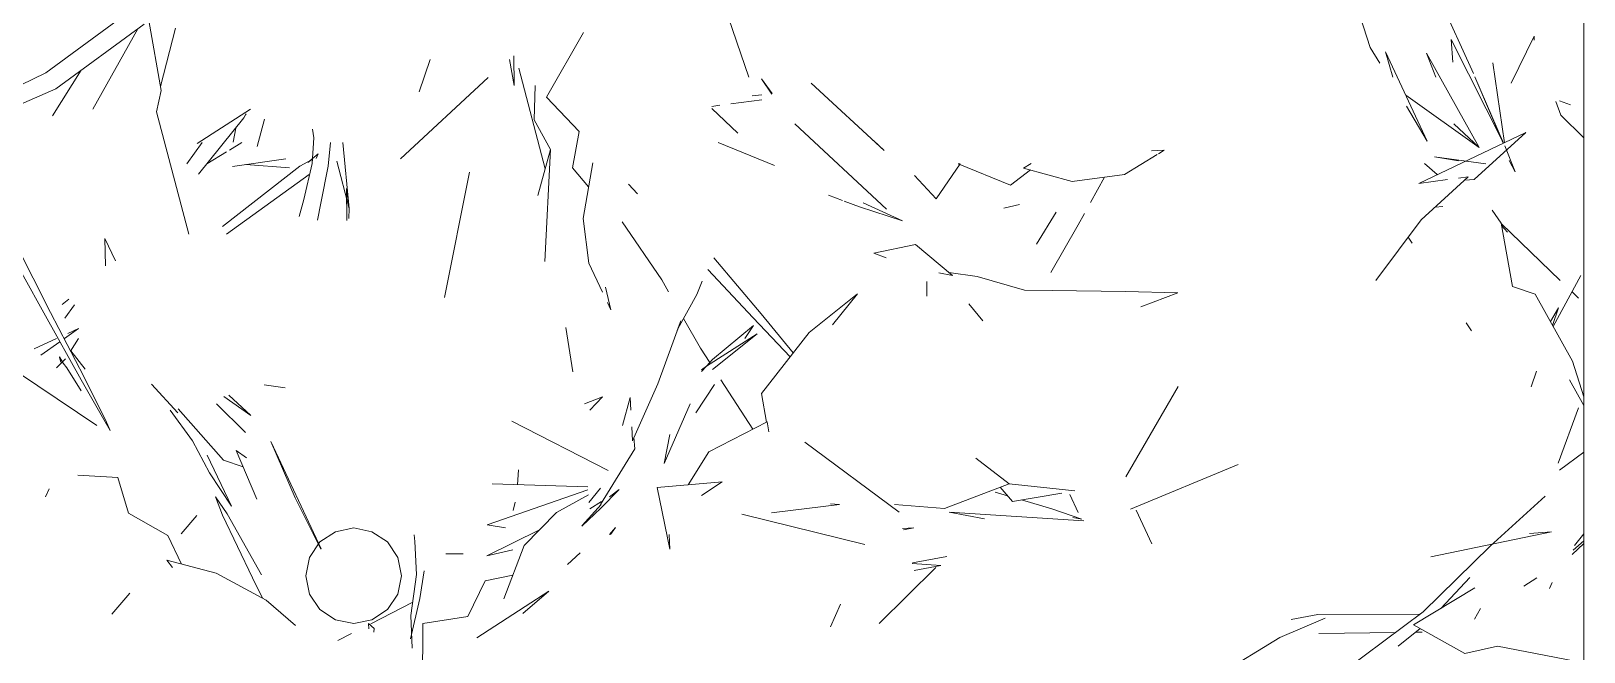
# Model space of a CAD drawing. Header units: millimetres. Extents: x -67152 to -48359, y -6192 to 21191.
# Drawn here: x -64962.7 to -64803.6, y 2493.4 to 2557 of the extents above; entities that cross this region are included whole.
import ezdxf

# ---------------------------------------------------------------- set-up
doc = ezdxf.new("R2010")
doc.units = ezdxf.units.MM
for name, color, linetype, lineweight in [('G-IMPT', 8, 'Continuous', 9), ('I-FURN', 30, 'Continuous', 9), ('L-PLNT', 71, 'Continuous', 9)]:
    doc.layers.add(name, color=color, linetype=linetype, lineweight=lineweight)

# ---------------------------------------------------------------- blocks, each defined once
blk = doc.blocks.new('PM_001 - PM_001-3564975-Nivel 1 Oficinas')
at = {"layer": 'I-FURN'}
blk.add_line((1578.57, -1900), (1578.57, 400), dxfattribs=at)
blk = doc.blocks.new('JARDIN VERTICAL_02 - JARDIN VERTICAL_02-V27-Nivel 1 Oficinas')
at = {"layer": 'G-IMPT'}
for p, q in [((-410.22, 87.62), (-407.91, 89.98)), ((-388.57, 86.84), (-393.81, 89.67)), ((-392.12, 88.76), (-391.49, 89.41)), ((-385.03, 88.81), (-381.4, 89.98)), ((-380.51, 89.98), (-383.14, 88.51)), ((-374.61, 87.34), (-380.26, 89.41)), ((-375.72, 89.98), (-373.89, 87.49)), ((-367.37, 89.98), (-366.16, 89)), ((-365.68, 88.89), (-366.66, 89.98)), ((-366.38, 89.98), (-365.23, 88.79)), ((-411.28, 88.61), (-411.69, 87.47)), ((-410.22, 87.62), (-411.63, 87.12)), ((-399.12, 81.49), (-393.28, 87.55)), ((-385.03, 88.81), (-391.9, 84.98)), ((-354.32, 89.07), (-355.86, 81.12)), ((-388.7, 86.76), (-390.51, 87.39)), ((-390.51, 87.39), (-389.09, 86.55)), ((-371.22, 86.01), (-366.1, 80.37)), ((-365.01, 74.31), (-367.56, 86.65)), ((-367.56, 86.65), (-367.4, 84.39)), ((-361.76, 86.47), (-362.37, 86.73)), ((-417.89, 84.88), (-418.29, 84.88)), ((-413.48, 82.52), (-418.29, 84.88)), ((-392.67, 82.66), (-391.9, 84.98)), ((-382.41, 84.58), (-384.02, 85.14)), ((-362.87, 85.15), (-361.99, 83.84)), ((-403.24, 73.06), (-408.43, 84.03)), ((-403.64, 78.75), (-408.43, 84.03)), ((-404.41, 82.94), (-407.08, 81.87)), ((-404.41, 82.94), (-405.58, 82.32)), ((-407.34, 81.73), (-417.96, 76.38)), ((-407.39, 81.83), (-415.58, 80.64)), ((-407.35, 81.75), (-414.14, 78.8)), ((-407.34, 81.72), (-414.14, 78.8)), ((-399.16, 81.49), (-400.5, 80.58)), ((-399.16, 81.49), (-392.67, 82.66)), ((-398.92, 81.54), (-398.24, 82.15)), ((-355.86, 81.12), (-355.11, 77.79)), ((-405.23, 79.92), (-405.95, 74.68)), ((-359.39, 73.52), (-366.1, 80.37)), ((-434.14, 69.73), (-414.47, 78.67)), ((-406.9, 79.26), (-416.55, 73.84)), ((-406.9, 79.26), (-412.27, 71.74)), ((-409.34, 76.66), (-406.9, 79.26)), ((-403.78, 77.14), (-403.91, 78.14)), ((-399.49, 73.31), (-403.91, 78.14)), ((-403.57, 77.77), (-403.64, 78.75)), ((-388.97, 77.92), (-388.14, 78.48)), ((-359.73, 75.34), (-362.9, 78.3)), ((-361.84, 78.81), (-358.04, 72.54)), ((-358.61, 78.77), (-359.71, 79.39)), ((-417.96, 76.38), (-415.65, 76.56)), ((-405.55, 77.13), (-405.95, 74.68)), ((-355.11, 77.79), (-358.04, 72.54)), ((-414.1, 74.8), (-416.55, 73.84)), ((-404.14, 74.96), (-405.26, 73.66)), ((-403.24, 73.06), (-403.63, 76.01)), ((-400.87, 75.52), (-400.81, 74.75)), ((-416.71, 69.67), (-407.55, 73.94)), ((-411.15, 71.81), (-407.55, 73.94)), ((-399.49, 73.31), (-393.31, 68.68)), ((-347.24, 57.21), (-359.39, 73.52)), ((-355.85, 70.97), (-357.67, 73.2)), ((-357.3, 72.75), (-357.31, 73.42)), ((-397.11, 72.4), (-397.72, 71.98)), ((-359.1, 62.71), (-359.12, 73.15)), ((-414.1, 70.41), (-416.71, 69.67)), ((-357.15, 62.82), (-357.27, 70.67)), ((-415.53, 69.08), (-417.13, 68.07)), ((-417.13, 68.07), (-421.29, 66.77)), ((-358.58, 60), (-359.1, 62.71)), ((-356.74, 58.84), (-358.73, 63.48)), ((-356.74, 58.84), (-352.91, 52.57)), ((-369.88, 43.53), (-374.45, 54.55)), ((-392.16, 43.02), (-392.02, 48.37)), ((-392.02, 48.37), (-390.61, 44.58)), ((-373.19, 43.06), (-382.45, 48.41)), ((-406.25, 46.39), (-406.62, 46.99)), ((-406.56, 45.69), (-406.62, 46.99)), ((-404.16, 42.94), (-406.18, 46.27)), ((-366.34, 45.74), (-369.78, 44.11)), ((-392.16, 43.02), (-392.28, 35.51)), ((-404.16, 42.94), (-403.42, 37.57)), ((-401.28, 39.43), (-403.88, 40.86)), ((-398.99, 38.17), (-400.15, 38.81)), ((-369.55, 38.19), (-371.39, 37.33)), ((-368.85, 38.56), (-369.93, 35.48)), ((-368.69, 38.75), (-369.58, 24.98)), ((-368.85, 38.56), (-369.04, 37.63)), ((-404.81, 32.57), (-403.42, 37.57)), ((-394.11, 35.38), (-398.99, 38.17)), ((-372.49, 31.1), (-371.77, 37.84)), ((-397.01, 33.9), (-400.29, 35.93)), ((-392.32, 32.67), (-392.28, 35.51)), ((-371.54, 36.5), (-370.66, 31.44)), ((-369.93, 35.48), (-370.83, 32.39)), ((-405.27, 33.35), (-404.81, 32.57)), ((-403.05, 31.25), (-404.61, 33.31)), ((-401.06, 32.17), (-400.71, 30.56)), ((-393.71, 27.82), (-392.32, 32.67)), ((-403.05, 31.25), (-405.25, 25.87)), ((-372.49, 31.1), (-375.09, 27.7)), ((-369.94, 24.5), (-372.49, 31.1)), ((-372.14, 30.19), (-370.66, 31.44)), ((-371.24, 30.95), (-371.61, 29.69)), ((-393.71, 27.82), (-394.12, 24.93)), ((-390.9, 26.97), (-389.16, 28.43)), ((-369.58, 24.98), (-368.89, 28.58)), ((-405.23, 26.1), (-405.25, 25.87)), ((-405.23, 26.1), (-401.65, 23.62)), ((-393.81, 25.3), (-396.97, 21.51)), ((-394.09, 23.9), (-393.81, 25.3)), ((-369.94, 24.5), (-370.36, 19.36)), ((-364.39, 21.2), (-365.05, 24.72)), ((-364.31, 21.19), (-364.13, 24.11)), ((-364.13, 24.11), (-363.6, 21.39)), ((-401.65, 23.62), (-404.05, 21.41)), ((-393.2, 22.67), (-391.68, 22.67)), ((-363.93, 23.59), (-358.19, 17.81)), ((-396.97, 21.51), (-396.1, 17.26)), ((-367.96, 21.35), (-367.89, 20.18)), ((-367.96, 21.35), (-367.77, 20.29)), ((-399.39, 20.19), (-401.25, 16.16)), ((-399.39, 20.19), (-400.85, 15.77)), ((-369.59, 19.84), (-376.73, 10.19)), ((-406.59, 18.3), (-413.49, 10.84)), ((-400.61, 18.55), (-409.34, 9.17)), ((-407.62, 17.2), (-406.59, 18.3)), ((-395.62, 18.52), (-396.1, 17.26)), ((-369.37, 3.74), (-366.27, 16.31)), ((-400.85, 15.77), (-401.43, 14.22)), ((-387.98, 10.63), (-391.92, 15.57)), ((-391.92, 15.57), (-388.75, 13.03)), ((-401.5, 14.05), (-402.04, 12.61)), ((-370.43, 12.82), (-370.38, 13.73)), ((-370.38, 13.73), (-369.52, 6.76)), ((-357.83, 12.82), (-360.17, 13.82)), ((-387.98, 10.63), (-381.73, 5.74)), ((-385.89, 8.99), (-389.87, 5.72)), ((-385.47, 8.67), (-389.48, 4.88)), ((-413.93, 5.75), (-412.45, 6.85)), ((-413.93, 5.75), (-412.36, 6.81)), ((-407.41, 1.29), (-405.07, 7.06)), ((-377.81, 6.49), (-378.83, 6.34)), ((-412.2, 4.77), (-412.3, 5.76)), ((-411.39, 2.61), (-411.79, 5.77)), ((-395.62, 0.86), (-389.87, 5.72)), ((-394.42, 0.26), (-389.48, 4.88)), ((-385.21, 0.74), (-388.68, 4.91)), ((-388.68, 4.91), (-387.36, 4.04)), ((-384.52, 0.11), (-387.83, 5.31)), ((-387.83, 5.31), (-384.17, 0.74)), ((-383.12, 1.59), (-378.07, 4.86)), ((-378.8, 6.27), (-381.73, 5.74)), ((-375.75, 0.34), (-378.83, 6.34)), ((-421.38, 1.97), (-414.1, 4.43)), ((-410.91, 0.67), (-408.39, 3.33)), ((-410.91, 0.67), (-408.39, 3.33)), ((-371.3, -0.39), (-372.68, 1.73)), ((-372.68, 1.73), (-372.09, -4.93)), ((-411.12, 0.64), (-411.25, 1.48)), ((-386.35, -0.5), (-384.89, 0.45)), ((-385.21, 0.74), (-384.52, 0.11)), ((-384.52, 0.11), (-384.16, -0.39)), ((-384.52, 0.11), (-383.98, -0.39)), ((-382.64, 0.93), (-379.74, -0.98)), ((-375.75, 0.34), (-372.37, -1.76)), ((-391.86, -0.89), (-393.23, -0.33)), ((-391.86, -0.89), (-388.33, -2.82)), ((-386.35, -0.5), (-389.41, -2.23)), ((-374.57, -4.23), (-380.68, -1.57)), ((-382.72, -4.88), (-389.18, -2.51)), ((-389.18, -2.51), (-388.17, -2.91)), ((-393.36, -4.47), (-399.31, -8.52)), ((-392.14, -3.77), (-393.36, -4.47)), ((-374.57, -4.23), (-377.53, -3.64)), ((-372.09, -4.93), (-365.78, -3.64)), ((-367.3, -3.72), (-365.78, -3.64)), ((-382.72, -4.88), (-376.89, -7.47)), ((-403.16, -7.89), (-402.17, -6.97)), ((-381.33, -7.72), (-380.01, -7.64)), ((-381.33, -7.72), (-378.46, -8.51)), ((-378.31, -7.55), (-376.89, -7.47)), ((-377.21, -7.33), (-376.05, -7.22)), ((-376.05, -7.22), (-370.36, -10.74)), ((-371.89, -8.82), (-371.15, -9.81)), ((-371.89, -8.82), (-370, -10.73)), ((-367.3, -9.74), (-368.01, -9.22)), ((-368.01, -9.22), (-367.3, -9.84)), ((-395.07, -11.95), (-392.11, -10.55)), ((-392.61, -10.24), (-390.28, -9.68)), ((-391.03, -10.04), (-390.28, -9.68)), ((-380.02, -11.84), (-381.4, -10.53)), ((-380.68, -12.38), (-381.4, -10.53)), ((-373.83, -9.96), (-378.9, -19.83)), ((-370.57, -11.93), (-372.05, -10.75)), ((-370.68, -10.65), (-369.92, -11.84)), ((-370.36, -10.69), (-368.23, -12.63)), ((-370, -10.73), (-368.16, -12.65)), ((-412.07, -16.29), (-418.68, -12.48)), ((-405.35, -11.54), (-399.63, -12.54)), ((-404.82, -13.61), (-402.89, -11.97)), ((-395.07, -11.95), (-399.63, -12.54)), ((-372.17, -12.06), (-372.47, -21.83)), ((-371.86, -12.04), (-368.29, -22.34)), ((-369.53, -15.26), (-371.35, -11.99)), ((-408.55, -12.93), (-412.07, -16.29)), ((-404.82, -13.61), (-408.55, -12.93)), ((-388.48, -14.3), (-383.93, -13.57)), ((-364.22, -14.14), (-365.41, -12.83)), ((-409.75, -17.55), (-406.7, -15.88)), ((-406.7, -15.88), (-395.23, -16.45)), ((-406.7, -15.88), (-401.99, -17.17)), ((-369.53, -15.26), (-366.15, -18.58)), ((-415.03, -19.11), (-404.74, -16.41)), ((-409.75, -17.55), (-413.27, -17.43)), ((-367.78, -16.98), (-365.12, -22.39)), ((-356.71, -23.43), (-361.49, -16.05)), ((-361.49, -16.05), (-359.21, -18.71)), ((-360.72, -20.64), (-366.15, -18.58)), ((-413.25, -19.6), (-416.29, -19.63)), ((-413.25, -19.6), (-415.91, -20.06)), ((-373.91, -19.16), (-372.39, -19.26)), ((-370.6, -19.5), (-369.74, -19.71)), ((-368.29, -22.34), (-367.97, -20.48)), ((-365.73, -19.73), (-365.12, -22.39)), ((-362.55, -22.57), (-363.12, -19.73)), ((-414.09, -22.26), (-405.74, -31.24)), ((-362.55, -22.57), (-358.9, -24.32)), ((-404.39, -24.15), (-391.56, -26.73)), ((-365.32, -26.6), (-365.33, -24.82)), ((-358.9, -24.32), (-358.19, -28.96)), ((-412.62, -29.31), (-415.92, -28.2)), ((-367.27, -29.84), (-366.59, -29.78)), ((-363.2, -29.58), (-366.59, -29.78)), ((-363.57, -28.81), (-360.75, -29.25)), ((-359, -30.16), (-363.2, -29.58)), ((-356.6, -30.2), (-360.75, -29.25)), ((-358.16, -34.28), (-360.38, -29.97)), ((-359, -30.16), (-355.64, -30.04)), ((-358.19, -28.96), (-351.01, -28.99)), ((-366.53, -32.58), (-364.94, -31.52)), ((-364.94, -31.52), (-363.07, -31.14)), ((-363.07, -31.14), (-361.2, -31.52)), ((-361.2, -31.52), (-359.61, -32.58)), ((-367.58, -34.16), (-366.53, -32.58)), ((-359.61, -32.58), (-358.55, -34.16)), ((-367.96, -36.03), (-367.58, -34.16)), ((-358.55, -34.16), (-358.18, -36.03)), ((-358.17, -34.51), (-357.66, -33.93)), ((-358.17, -34.51), (-357.65, -34.47)), ((-357.66, -33.93), (-357.28, -33.96)), ((-400.67, -36.5), (-407.41, -37.13)), ((-405.52, -37.74), (-400.67, -36.5)), ((-400.67, -36.5), (-402.71, -36.75)), ((-400.67, -36.5), (-399.64, -36.53)), ((-367.96, -36.03), (-367.58, -37.9)), ((-358.18, -36.03), (-358.55, -37.9)), ((-356.43, -37.65), (-357.16, -36.24)), ((-399.45, -36.72), (-402.71, -36.75)), ((-366.53, -39.49), (-367.58, -37.9)), ((-358.55, -37.9), (-359.61, -39.49)), ((-407.41, -38.39), (-405.01, -38.64)), ((-405.77, -39.88), (-406.26, -39.65)), ((-406.26, -39.65), (-406.04, -39.91)), ((-406.26, -39.65), (-405.38, -40.73)), ((-405.01, -38.64), (-401.21, -39.41)), ((-401.21, -39.41), (-399.47, -39.74)), ((-376.82, -44.53), (-365.82, -39.37)), ((-371.06, -42.01), (-365.79, -39.39)), ((-364.94, -40.55), (-366.53, -39.49)), ((-359.61, -39.49), (-361.2, -40.55)), ((-408.79, -40.24), (-407.9, -40.12)), ((-407.9, -40.12), (-405.27, -40.29)), ((-405.38, -40.73), (-405.66, -40.34)), ((-405.66, -40.34), (-405.01, -41.55)), ((-405.27, -40.29), (-401.57, -41.12)), ((-404.14, -40.6), (-398.02, -49.07)), ((-401.57, -41.12), (-399.85, -41.61)), ((-363.07, -40.92), (-364.94, -40.55)), ((-361.2, -40.55), (-363.07, -40.92)), ((-404.82, -42.61), (-405.17, -47.08)), ((-405.01, -41.55), (-398.81, -49.48)), ((-376.82, -44.53), (-371.06, -42.01)), ((-360.56, -45), (-357.98, -42)), ((-405.74, -42.98), (-404.98, -48.43)), ((-382.62, -45.21), (-382.3, -43.04)), ((-409.82, -45.18), (-407.02, -45.9)), ((-370.9, -45.94), (-375.88, -48.06)), ((-369.4, -48.98), (-363.17, -45.48)), ((-360.56, -45), (-363.33, -50.11)), ((-360.77, -45.38), (-362.84, -46.39)), ((-410.84, -46.61), (-407.31, -52.05)), ((-410.34, -47.03), (-410.25, -47.12)), ((-410.25, -47.12), (-409.93, -47.27)), ((-409.93, -47.27), (-404.17, -51.93)), ((-407.41, -47.49), (-406.64, -48.76)), ((-379.47, -46.55), (-381.56, -48.82)), ((-381.41, -49.32), (-379.47, -46.55)), ((-380.68, -50.09), (-377.74, -47.11)), ((-375.13, -47), (-375.88, -48.06)), ((-374.23, -47.36), (-374.91, -49.35)), ((-369.27, -49.47), (-362.84, -46.39)), ((-408.9, -48.1), (-407.47, -48.38)), ((-406.47, -49.04), (-405.23, -51.07)), ((-375.41, -51.05), (-370.19, -48.55)), ((-373.59, -50.8), (-370.19, -48.55)), ((-371.15, -50.19), (-369.4, -48.98)), ((-380.15, -53.99), (-374.91, -49.35)), ((-376.87, -52.54), (-373.59, -50.8)), ((-371.15, -50.19), (-369.27, -49.47)), ((-364.66, -55.18), (-363.33, -50.11)), ((-407.41, -51.55), (-405.25, -53.11)), ((-369.25, -52.08), (-367.36, -53.71)), ((-410.57, -56.21), (-398.04, -52.93)), ((-382.67, -56.75), (-379.75, -54.05)), ((-380.01, -54.82), (-376.87, -52.54)), ((-367.19, -55.07), (-364.26, -53.65)), ((-419.11, -54.29), (-413.16, -55.82)), ((-367.19, -55.07), (-369.48, -59.11)), ((-363.9, -54.57), (-364.66, -55.18)), ((-412.75, -55.75), (-419.9, -57.02)), ((-412.75, -55.75), (-410.57, -56.21)), ((-421.13, -58.59), (-414.55, -67.55)), ((-419.55, -57.49), (-412.93, -66.53)), ((-419.07, -58.15), (-410.84, -62.74)), ((-397.6, -61.51), (-395.3, -60.44)), ((-373.14, -60.18), (-373.38, -64.29)), ((-369.48, -59.11), (-373.14, -60.18)), ((-361.28, -58.94), (-359.13, -60.79)), ((-397.6, -61.51), (-394.8, -61.44)), ((-378.8, -61.34), (-383.45, -63.67)), ((-378.81, -61.49), (-383.13, -63.95)), ((-377.93, -60.96), (-378.81, -61.49)), ((-377.93, -60.96), (-378.8, -61.34)), ((-378.45, -62.32), (-386.29, -74.02)), ((-386.11, -65), (-384.22, -63.54)), ((-414.83, -63.94), (-410.16, -66.88)), ((-390.82, -65.88), (-391.38, -65.21)), ((-390.8, -64.64), (-389.45, -65.6)), ((-390.02, -67.08), (-383.45, -63.67)), ((-389.69, -67.58), (-383.13, -63.95)), ((-387.88, -65.31), (-388.39, -64.2)), ((-387.36, -65.64), (-388.38, -64.2)), ((-387.36, -64.21), (-386.07, -65.03)), ((-384.36, -65.42), (-382, -63.93)), ((-412.93, -66.53), (-411.23, -70.35)), ((-386.31, -68.74), (-387.36, -66.46)), ((-385.64, -68.08), (-387.03, -66.11)), ((-385.47, -66.16), (-384.84, -65.8)), ((-384.98, -66.01), (-385.47, -66.16)), ((-385.47, -66.16), (-385.4, -66.17)), ((-385.4, -66.17), (-385.12, -65.98)), ((-384.95, -66.02), (-385.4, -66.17)), ((-385.27, -65.54), (-384.36, -66.46)), ((-384.84, -65.8), (-384.36, -65.42)), ((-414.55, -67.55), (-412.69, -71.41)), ((-405.12, -76.22), (-389.69, -67.58)), ((-397.04, -70.64), (-390.02, -67.08)), ((-371.97, -67.21), (-371.15, -67.58))]:
    blk.add_line(p, q, dxfattribs=at)

msp = doc.modelspace()

# ---------------------------------------------------------------- block references
at = {"layer": 'I-FURN', "rotation": 180}
msp.add_blockref('PM_001 - PM_001-3564975-Nivel 1 Oficinas', (-63225.04, 944.53), dxfattribs=at)
at = {"layer": 'L-PLNT', "rotation": 269.9999999999999}
msp.add_blockref('JARDIN VERTICAL_02 - JARDIN VERTICAL_02-V27-Nivel 1 Oficinas', (-64893.59, 2138.15), dxfattribs=at)

doc.saveas('drawing.dxf')
